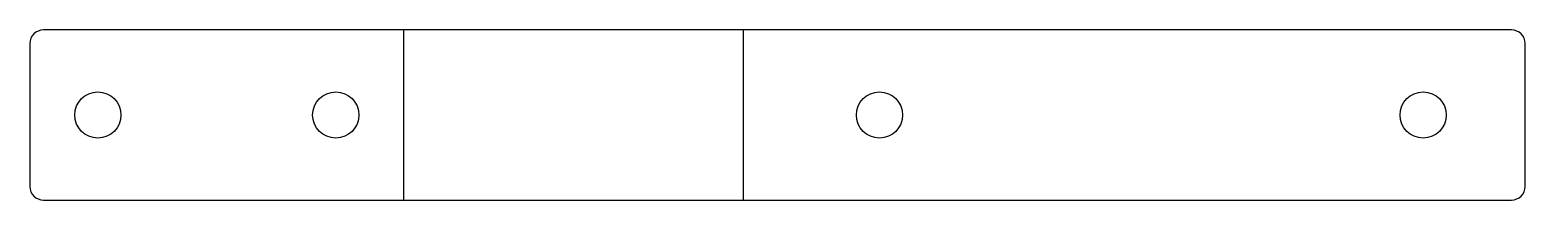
# Model space of a CAD drawing. Extents: x 0 to 220, y 0 to 25.
import ezdxf

# ---------------------------------------------------------------- set-up
doc = ezdxf.new("R2010")
doc.units = 0
doc.header["$MEASUREMENT"] = 0
doc.layers.get('0').update_dxf_attribs({"linetype": 'CONTINUOUS'})

msp = doc.modelspace()

# ---------------------------------------------------------------- linework, layer by layer
for p, q in [((218, 25), (2, 25)), ((0, 23), (0, 2)), ((220, 2), (220, 23)), ((2, 0), (218, 0))]:
    msp.add_line(p, q)
at = {"color": 1}
for p, q in [((55, 0), (55, 25)), ((105, 0), (105, 25))]:
    msp.add_line(p, q, dxfattribs=at)
for centre in [(10, 12.5), (45, 12.5), (125, 12.5), (205, 12.5)]:
    msp.add_circle(centre, 3.4)
for centre, start, end in [((2, 23), 90, 180), ((218, 23), 0, 90), ((2, 2), 180, 270), ((218, 2), 270, 0)]:
    msp.add_arc(centre, 2, start, end)

doc.saveas('drawing.dxf')
